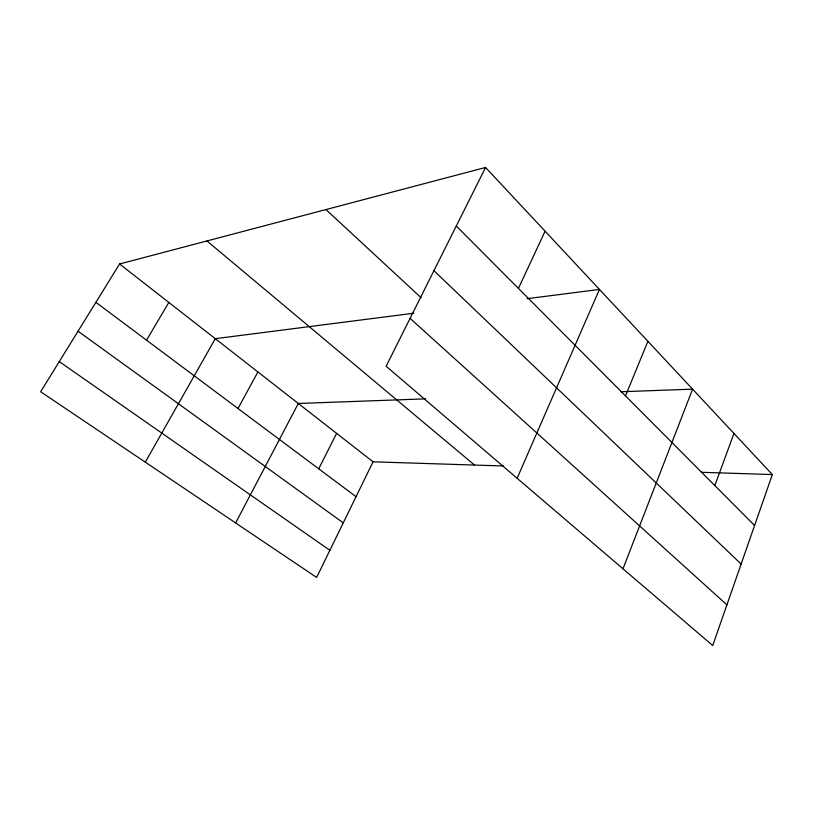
<?xml version="1.0" encoding="UTF-8"?>
<svg xmlns="http://www.w3.org/2000/svg" width="813" height="813" viewBox="0 0 813 813"><rect width="100%" height="100%" fill="white"/><g stroke="black" fill="none" stroke-linecap="round" stroke-linejoin="round"><path stroke-width="1.22" d="M772.35 474.558L712.727 645.532L386.134 366.257L485.564 167.468L772.35 474.558L701.365 472.292M714.83 485.564L733.966 433.451M622.992 568.795L692.595 389.153L620.949 391.754M625.502 395.89L647.9 341.297M517.129 478.268L599.445 289.418L526.926 298.717M518.44 288.391L545.076 231.197M503.511 465.981L373.065 461.814L316.623 577.443L40.65 391.744L119.582 263.991L485.564 167.468M318.716 468.816L336.633 433.39M235.638 522.942L298.3 403.472L425.727 398.848M237.996 408.502L257.914 371.948M145.303 462.16L215.282 338.686L413.746 313.229M146.523 340.169L168.84 302.436M59.278 361.602L329.865 550.31M78.048 331.216L343.269 522.861M95.893 302.345L356.033 496.692M119.582 263.991L373.065 461.814M206.969 240.943L474.507 465.056M410.087 318.371L726.913 604.862M325.952 209.561L421.134 297.741M433.929 270.709L741.141 564.059M456.286 226.004L754.586 525.493"/></g></svg>
